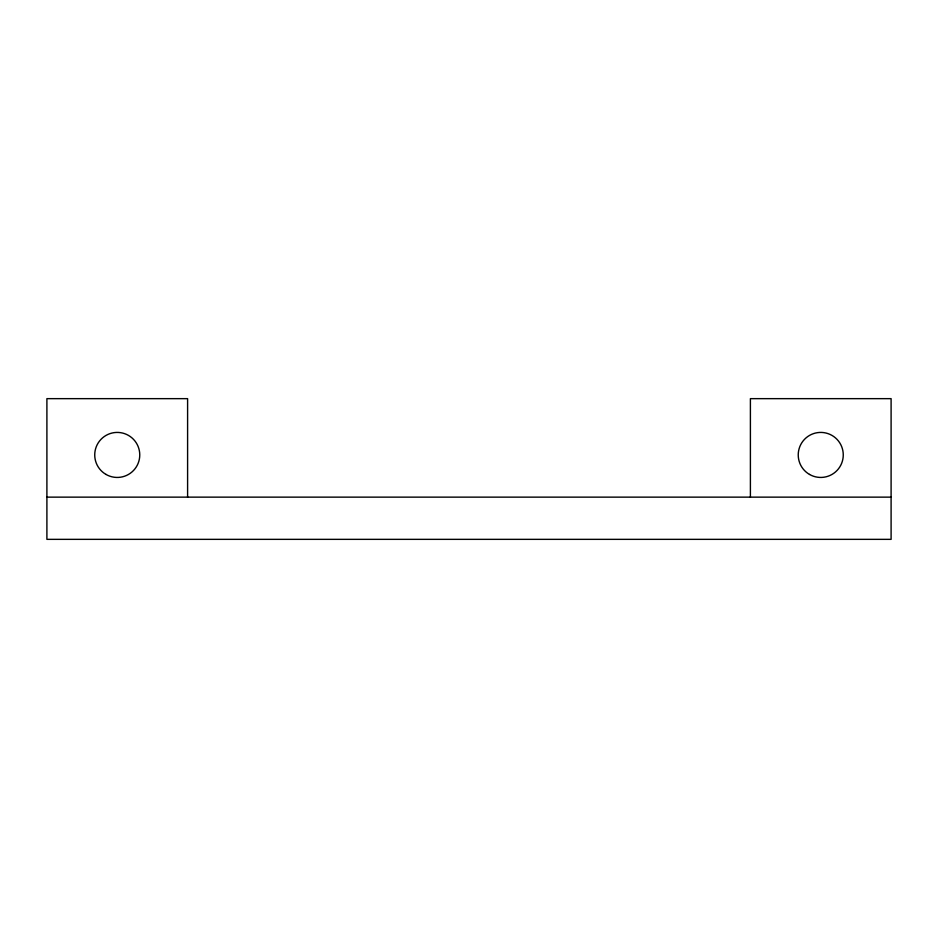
<?xml version="1.0" encoding="UTF-8"?>
<svg xmlns="http://www.w3.org/2000/svg" width="938" height="938" viewBox="0 0 938 938"><rect width="100%" height="100%" fill="white"/><g stroke="black" fill="none" stroke-linecap="round" stroke-linejoin="round"><path stroke-width="1.41" d="M46.9 497.14L891.1 497.14M750.4 497.14L750.4 398.65L891.1 398.65L891.1 539.35L46.9 539.35L46.9 398.65L187.6 398.65L187.6 497.14M105.994 474.429A22.512 22.512 0 0 0 139.762 454.93A22.512 22.512 0 0 0 105.994 435.431A22.512 22.512 0 0 0 105.994 474.429M809.494 474.429A22.512 22.512 0 0 0 843.262 454.93A22.512 22.512 0 0 0 809.494 435.431A22.512 22.512 0 0 0 809.494 474.429"/></g></svg>
